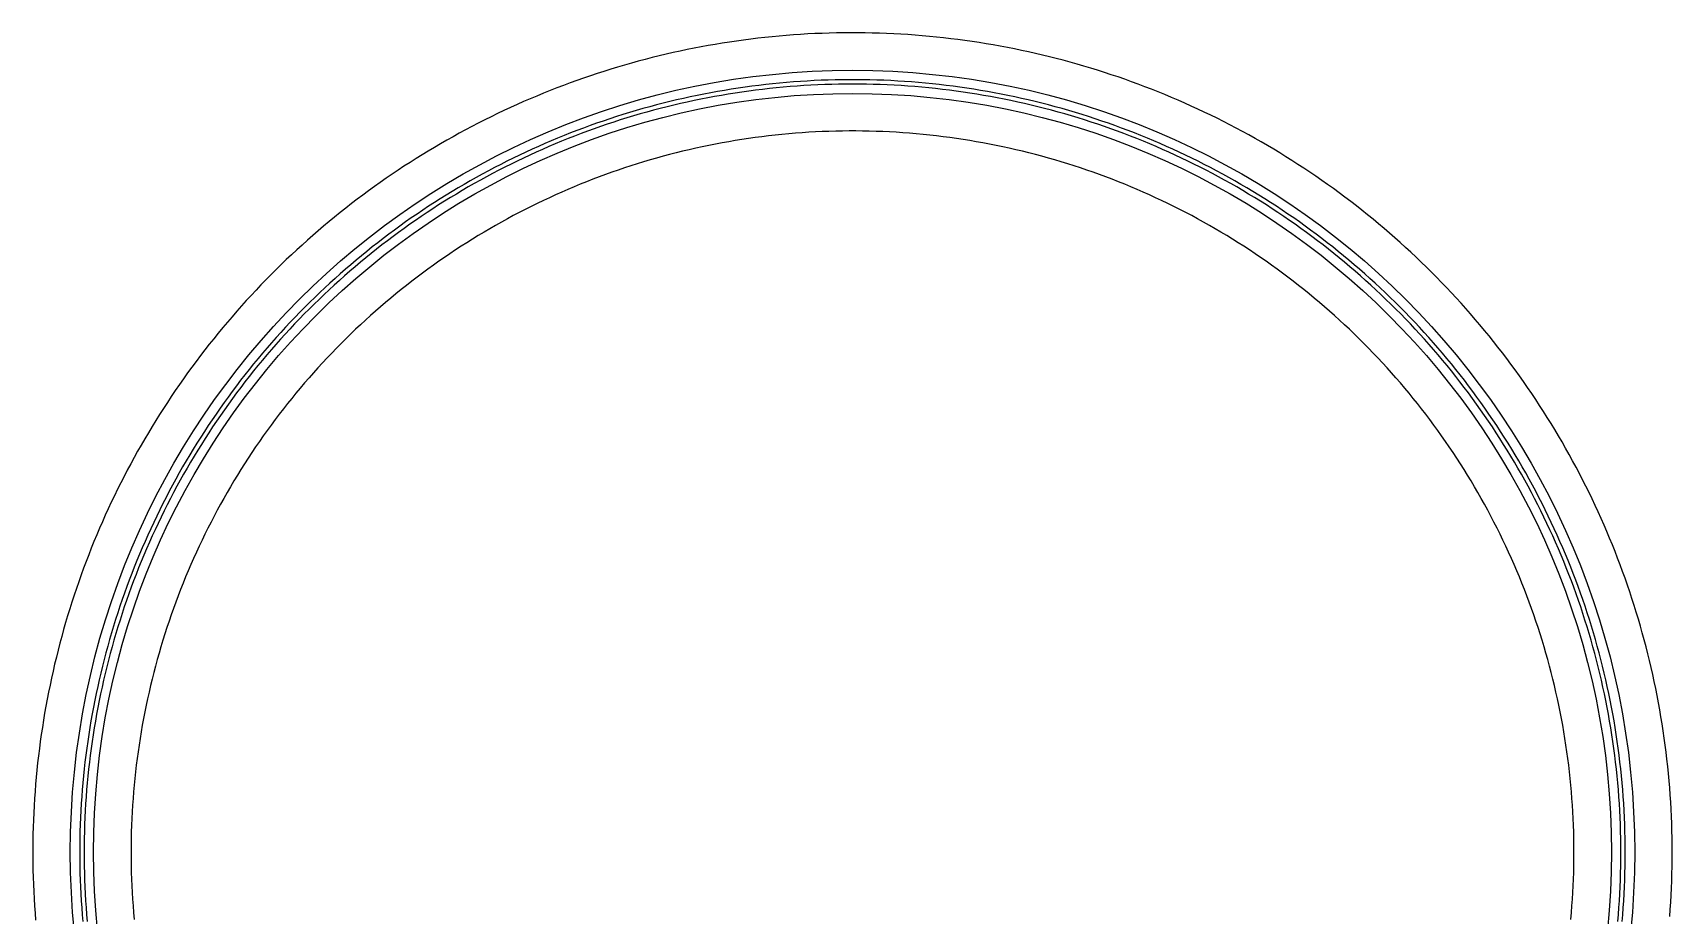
# Model space of a CAD drawing. Header units: metres. Extents: x -352 to 1414, y 67 to 1317.
# Drawn here: x 329.4 to 591.4, y 497.5 to 638.6 of the extents above; entities that cross this region are included whole.
import ezdxf

# ---------------------------------------------------------------- set-up
doc = ezdxf.new("R2010")
doc.units = ezdxf.units.M
doc.layers.add('Page1', color=7, linetype='CONTINUOUS')

msp = doc.modelspace()

# ---------------------------------------------------------------- linework, layer by layer
at = {"layer": 'Page1'}
for points in [[(591.350708, 507.611725), (591.345703, 508.75647), (591.330688, 509.901154), (591.305725, 511.045654), (591.270691, 512.18988), (591.225708, 513.333801), (591.170654, 514.477234), (591.105713, 515.620178), (591.030701, 516.762512), (590.94574, 517.904114), (590.85083, 519.044983), (590.745911, 520.184937), (590.631104, 521.323914), (590.506287, 522.461853), (590.371521, 523.598694), (590.226868, 524.734314), (590.072266, 525.868591), (589.907776, 527.001465), (589.733398, 528.132874), (589.549133, 529.262756), (589.35498, 530.39093), (589.151001, 531.517395), (588.937195, 532.642029), (588.713562, 533.764771), (588.480103, 534.885498), (588.236877, 536.004089), (587.983887, 537.120605), (587.72113, 538.234802), (587.448669, 539.34668), (587.166504, 540.456116), (586.874634, 541.56311), (586.57312, 542.667419), (586.261963, 543.769104), (585.941162, 544.868042), (585.61084, 545.964111), (585.270874, 547.057251), (584.921387, 548.1474), (584.562439, 549.234436), (584.19397, 550.318298), (583.81604, 551.398865), (583.42865, 552.476135), (583.031921, 553.549927), (582.625793, 554.620239), (582.210327, 555.687012), (581.785583, 556.750061), (581.351501, 557.809326), (580.908264, 558.864807), (580.45575, 559.916382), (579.99408, 560.963928), (579.523315, 562.007446), (579.043396, 563.046753), (578.554443, 564.081848), (578.056458, 565.11261), (577.5495, 566.139038), (577.033569, 567.16095), (576.508728, 568.178345), (575.975037, 569.191101), (575.432495, 570.199158), (574.881165, 571.202393), (574.321106, 572.200806), (573.752319, 573.194336), (573.174866, 574.1828), (572.588806, 575.166199), (571.994202, 576.144409), (571.391052, 577.117432), (570.779419, 578.085083), (570.159363, 579.047424), (569.530945, 580.004272), (568.894165, 580.955566), (568.249084, 581.901306), (567.595764, 582.84137), (566.934265, 583.775696), (566.264587, 584.704163), (565.586853, 585.62677), (564.901123, 586.543396), (564.207336, 587.454041), (563.505676, 588.358582), (562.796143, 589.256897), (562.078735, 590.149048), (561.353577, 591.034851), (560.620728, 591.914307), (559.880188, 592.787292), (559.13208, 593.653809), (558.376404, 594.513733), (557.613281, 595.367004), (556.842712, 596.213623), (556.064758, 597.053467), (555.27948, 597.886475), (554.487, 598.712585), (553.687256, 599.531677), (552.880432, 600.343811), (552.066589, 601.148865), (551.245667, 601.946777), (550.417847, 602.737488), (549.58313, 603.520935), (548.741577, 604.297058), (547.893311, 605.065735), (547.038391, 605.827026), (546.176758, 606.580811), (545.308655, 607.327026), (544.434021, 608.065674), (543.552979, 608.796631), (542.665588, 609.519836), (541.771912, 610.235229), (540.872009, 610.942871), (539.965942, 611.642578), (539.053833, 612.33429), (538.135681, 613.018066), (537.211609, 613.693787), (536.281616, 614.361389), (535.345886, 615.020874), (534.404419, 615.672119), (533.457275, 616.315125), (532.504578, 616.949829), (531.546326, 617.576172), (530.582703, 618.194153), (529.613647, 618.80365), (528.639343, 619.404663), (527.65979, 619.997131), (526.675171, 620.581055), (525.685425, 621.156311), (524.690674, 621.7229), (523.69104, 622.280823), (522.686584, 622.829956), (521.677307, 623.3703), (520.663391, 623.901794), (519.644897, 624.424377), (518.621826, 624.938049), (517.59436, 625.44281), (516.562439, 625.938538), (515.526306, 626.425232), (514.485901, 626.902893), (513.441406, 627.371399), (512.392822, 627.83075), (511.340302, 628.280945), (510.283875, 628.721924), (509.223602, 629.153625), (508.159637, 629.576111), (507.09201, 629.989197), (506.020813, 630.393005), (504.946106, 630.787415), (503.868011, 631.172424), (502.786591, 631.547974), (501.701935, 631.914063), (500.614136, 632.270691), (499.523224, 632.617798), (498.429352, 632.955322), (497.33255, 633.283264), (496.232941, 633.601685), (495.130585, 633.9104), (494.025574, 634.209534), (492.917999, 634.498962), (491.807922, 634.778687), (490.695465, 635.048767), (489.580658, 635.309082), (488.463654, 635.559631), (487.344482, 635.800415), (486.223236, 636.031372), (485.100037, 636.252563), (483.974945, 636.463928), (482.848053, 636.665466), (481.719421, 636.857117), (480.589172, 637.03894), (479.457397, 637.210876), (478.324127, 637.372864), (477.189514, 637.524963), (476.053589, 637.667175), (474.916473, 637.799438), (473.778259, 637.921753), (472.639008, 638.034119), (471.49881, 638.136475), (470.357788, 638.228943), (469.215973, 638.311401), (468.073486, 638.38385), (466.93042, 638.44635), (465.786865, 638.498901), (464.642883, 638.541382), (463.498566, 638.573914), (462.354004, 638.596375), (461.20929, 638.608887), (460.064514, 638.611389), (458.919769, 638.603882), (457.775116, 638.586426), (456.630676, 638.558899), (455.486511, 638.521362), (454.342712, 638.473877), (453.199402, 638.416382), (452.05661, 638.348877), (450.914459, 638.271423), (449.77301, 638.18396), (448.632385, 638.086548), (447.492676, 637.979187), (446.353912, 637.861816), (445.216248, 637.734558), (444.079712, 637.59729), (442.944427, 637.450134), (441.810486, 637.293091), (440.677948, 637.126099), (439.546906, 636.94928), (438.41748, 636.762512), (437.289703, 636.565918), (436.163696, 636.359497), (435.03952, 636.143188), (433.917297, 635.917114), (432.797089, 635.681213), (431.678986, 635.435547), (430.56308, 635.180115), (429.449432, 634.914917), (428.338165, 634.640076), (427.229309, 634.355469), (426.123016, 634.061157), (425.019318, 633.757263), (423.918335, 633.443665), (422.820099, 633.120483), (421.724762, 632.78772), (420.632355, 632.445435), (419.542999, 632.093567), (418.456757, 631.732178), (417.373688, 631.361389), (416.293945, 630.981079), (415.217529, 630.59137), (414.144592, 630.192261), (413.075165, 629.783813), (412.009338, 629.366028), (410.947205, 628.938965), (409.888855, 628.502563), (408.834351, 628.057007), (407.783783, 627.602234), (406.737244, 627.138245), (405.694794, 626.665222), (404.656494, 626.183044), (403.622467, 625.691833), (402.592773, 625.191589), (401.567505, 624.682373), (400.546692, 624.164185), (399.530457, 623.637146), (398.51889, 623.101196), (397.512024, 622.556458), (396.509949, 622.002991), (395.512756, 621.440735), (394.520508, 620.869751), (393.533295, 620.290161), (392.551208, 619.701965), (391.57428, 619.105225), (390.6026, 618.499939), (389.63623, 617.88623), (388.675293, 617.264038), (387.719818, 616.633484), (386.769867, 615.994629), (385.825562, 615.347534), (384.886932, 614.692139), (383.954071, 614.028625), (383.027039, 613.356934), (382.105927, 612.677185), (381.190796, 611.989441), (380.281677, 611.293701), (379.378693, 610.590027), (378.481903, 609.87854), (377.591339, 609.15918), (376.707123, 608.432129), (375.829285, 607.697327), (374.957886, 606.954895), (374.093018, 606.204895), (373.234741, 605.447327), (372.383118, 604.682312), (371.538208, 603.909912), (370.700073, 603.130127), (369.868805, 602.343018), (369.044434, 601.548706), (368.22702, 600.747253), (367.416656, 599.93866), (366.613403, 599.122986), (365.817291, 598.300354), (365.028412, 597.470825), (364.246796, 596.634399), (363.472534, 595.791199), (362.705658, 594.941223), (361.946228, 594.084595), (361.194336, 593.221375), (360.450012, 592.351624), (359.713318, 591.475342), (358.984283, 590.592712), (358.263031, 589.703735), (357.54953, 588.808533), (356.843903, 587.907043), (356.146179, 586.999512), (355.456421, 586.085815), (354.774658, 585.166199), (354.100983, 584.240662), (353.435394, 583.309265), (352.777985, 582.37207), (352.128784, 581.429138), (351.487854, 580.480652), (350.855225, 579.52655), (350.230988, 578.566956), (349.615112, 577.601929), (349.007721, 576.631592), (348.408844, 575.655945), (347.818512, 574.67511), (347.236755, 573.689209), (346.663635, 572.698181), (346.099213, 571.702209), (345.543518, 570.701355), (344.996582, 569.69574), (344.458435, 568.685303), (343.929169, 567.670227), (343.408783, 566.650574), (342.897339, 565.626404), (342.394836, 564.597778), (341.901367, 563.564819), (341.416931, 562.527588), (340.941589, 561.486206), (340.475342, 560.440674), (340.01828, 559.391113), (339.570374, 558.337585), (339.131714, 557.280151), (338.702301, 556.218994), (338.282196, 555.154053), (337.871399, 554.085571), (337.46994, 553.013489), (337.077881, 551.937927), (336.695251, 550.859009), (336.322052, 549.776733), (335.958313, 548.691284), (335.604065, 547.602722), (335.259369, 546.511047), (334.924225, 545.416443), (334.598663, 544.318909), (334.282684, 543.218628), (333.976349, 542.115601), (333.679657, 541.009949), (333.392609, 539.901733), (333.115295, 538.791016), (332.847687, 537.677979), (332.589813, 536.562622), (332.341705, 535.445068), (332.103363, 534.325378), (331.874817, 533.203613), (331.656097, 532.079956), (331.447174, 530.954407), (331.248108, 529.827087), (331.058929, 528.697998), (330.879578, 527.567383), (330.710144, 526.435242), (330.550598, 525.301636), (330.40097, 524.166626), (330.261261, 523.030457), (330.1315, 521.893005), (330.011658, 520.754517), (329.901794, 519.615051), (329.80188, 518.47467), (329.711945, 517.333435), (329.631958, 516.191406), (329.561981, 515.048767), (329.501984, 513.905579), (329.451996, 512.761902), (329.411987, 511.617828), (329.381958, 510.47345), (329.361969, 509.328827), (329.351959, 508.184113), (329.351959, 507.039337), (329.361969, 505.894592), (329.381958, 504.75), (329.411987, 503.605621), (329.451996, 502.461517), (329.501984, 501.317841), (329.561981, 500.174652), (329.631958, 499.032013), (329.711945, 497.890015), (329.80188, 496.748779)], [(583.850708, 507.611725), (583.845703, 508.723419), (583.830688, 509.835022), (583.805664, 510.946442), (583.770691, 512.057617), (583.725647, 513.168396), (583.670593, 514.278748), (583.605591, 515.38855), (583.53064, 516.497681), (583.445618, 517.60614), (583.350708, 518.713806), (583.245789, 519.820557), (583.130859, 520.926331), (583.006042, 522.031006), (582.871277, 523.13446), (582.726624, 524.236755), (582.572021, 525.337646), (582.407471, 526.437134), (582.233093, 527.535034), (582.048767, 528.631348), (581.854675, 529.726013), (581.650696, 530.818848), (581.436829, 531.90979), (581.213257, 532.998779), (580.979797, 534.085693), (580.736633, 535.170471), (580.483643, 536.252991), (580.221008, 537.333252), (579.948608, 538.411072), (579.666504, 539.486389), (579.374756, 540.559143), (579.073364, 541.629211), (578.762329, 542.696472), (578.441711, 543.760986), (578.111511, 544.82251), (577.77179, 545.881042), (577.422546, 546.936462), (577.063843, 547.988708), (576.695618, 549.037659), (576.317993, 550.083252), (575.93103, 551.125427), (575.534668, 552.164063), (575.128906, 553.199097), (574.713928, 554.230469), (574.289673, 555.257996), (573.85614, 556.281738), (573.413452, 557.301453), (572.961548, 558.3172), (572.500549, 559.328796), (572.030518, 560.336243), (571.551392, 561.339417), (571.063232, 562.338196), (570.566101, 563.332581), (570.060059, 564.322449), (569.545166, 565.307678), (569.021362, 566.288269), (568.48877, 567.264099), (567.947449, 568.235107), (567.3974, 569.201172), (566.838623, 570.162292), (566.27124, 571.118286), (565.695313, 572.069214), (565.11084, 573.014832), (564.517822, 573.9552), (563.916443, 574.890198), (563.306641, 575.819702), (562.688477, 576.743713), (562.062012, 577.662109), (561.427368, 578.574829), (560.784485, 579.481812), (560.133484, 580.382935), (559.474365, 581.278198), (558.807251, 582.16748), (558.132141, 583.05072), (557.449097, 583.927856), (556.758179, 584.798828), (556.059448, 585.663513), (555.353027, 586.521851), (554.638855, 587.37384), (553.917053, 588.21936), (553.187683, 589.05835), (552.450745, 589.890686), (551.70636, 590.716431), (550.95459, 591.5354), (550.195496, 592.347595), (549.429077, 593.152893), (548.655457, 593.951294), (547.874695, 594.742676), (547.086853, 595.526978), (546.291931, 596.304199), (545.490112, 597.074219), (544.681335, 597.836975), (543.865784, 598.592407), (543.043396, 599.340515), (542.214355, 600.081116), (541.378662, 600.81427), (540.536438, 601.539917), (539.687683, 602.257874), (538.832458, 602.968201), (537.970947, 603.670837), (537.103088, 604.365601), (536.229065, 605.052612), (535.348877, 605.731689), (534.462585, 606.402832), (533.570313, 607.065918), (532.672119, 607.721008), (531.768005, 608.36792), (530.858154, 609.006714), (529.942627, 609.637268), (529.021423, 610.259583), (528.094604, 610.873596), (527.162354, 611.479187), (526.22467, 612.076416), (525.281677, 612.665161), (524.333374, 613.245361), (523.379944, 613.817017), (522.421326, 614.380066), (521.457764, 614.934509), (520.489197, 615.480225), (519.515808, 616.017151), (518.537537, 616.545349), (517.554626, 617.064697), (516.567078, 617.575195), (515.574951, 618.076782), (514.578369, 618.569397), (513.577332, 619.05304), (512.572021, 619.527649), (511.562531, 619.993225), (510.548828, 620.449646), (509.531067, 620.896912), (508.509338, 621.335022), (507.483704, 621.763916), (506.454254, 622.183594), (505.421051, 622.593933), (504.384186, 622.994995), (503.343781, 623.386719), (502.299896, 623.768982), (501.252594, 624.141907), (500.201965, 624.505371), (499.148132, 624.859375), (498.091156, 625.203857), (497.031097, 625.538818), (495.968079, 625.864197), (494.902191, 626.180054), (493.833466, 626.486267), (492.762054, 626.782837), (491.688019, 627.069763), (490.61145, 627.346985), (489.53241, 627.614563), (488.451019, 627.872375), (487.36734, 628.120422), (486.281464, 628.358765), (485.193512, 628.58728), (484.103546, 628.805969), (483.011627, 629.014893), (481.917908, 629.213989), (480.822418, 629.403198), (479.725281, 629.58252), (478.626556, 629.751953), (477.526367, 629.91156), (476.424774, 630.061218), (475.321869, 630.200928), (474.217773, 630.33075), (473.112549, 630.450562), (472.006287, 630.560486), (470.899078, 630.6604), (469.791016, 630.750366), (468.68219, 630.830383), (467.572693, 630.900391), (466.462616, 630.960388), (465.352051, 631.010437), (464.241058, 631.050415), (463.129761, 631.080444), (462.018219, 631.100464), (460.906555, 631.110474), (459.794861, 631.110474), (458.683197, 631.100464), (457.571686, 631.080444), (456.460358, 631.050415), (455.349396, 631.010437), (454.2388, 630.960388), (453.128723, 630.900391), (452.019226, 630.830383), (450.9104, 630.750366), (449.802338, 630.6604), (448.695129, 630.560486), (447.588867, 630.450562), (446.483643, 630.33075), (445.379547, 630.200928), (444.276642, 630.061218), (443.175079, 629.91156), (442.07486, 629.751953), (440.976166, 629.58252), (439.878998, 629.403198), (438.783539, 629.213989), (437.689789, 629.014893), (436.59787, 628.805969), (435.507904, 628.58728), (434.419952, 628.358765), (433.334076, 628.120422), (432.250397, 627.872375), (431.169006, 627.614563), (430.089966, 627.346985), (429.013397, 627.069763), (427.939362, 626.782837), (426.86795, 626.486267), (425.799225, 626.180054), (424.733337, 625.864197), (423.670319, 625.538818), (422.610291, 625.203857), (421.553284, 624.859375), (420.499451, 624.505371), (419.448853, 624.141907), (418.40155, 623.768982), (417.357635, 623.386719), (416.31723, 622.994995), (415.280365, 622.593933), (414.247192, 622.183594), (413.217712, 621.763916), (412.192078, 621.335022), (411.170349, 620.896912), (410.152588, 620.449646), (409.138916, 619.993225), (408.129364, 619.527649), (407.124054, 619.05304), (406.123077, 618.569397), (405.126465, 618.076782), (404.134369, 617.575195), (403.14679, 617.064697), (402.163849, 616.545349), (401.185638, 616.017151), (400.212219, 615.480225), (399.243652, 614.934509), (398.28006, 614.380066), (397.321503, 613.817017), (396.368042, 613.245361), (395.419769, 612.665161), (394.476746, 612.076416), (393.539063, 611.479187), (392.606812, 610.873596), (391.680023, 610.259583), (390.75882, 609.637268), (389.843231, 609.006714), (388.93338, 608.36792), (388.029327, 607.721008), (387.131104, 607.065918), (386.238831, 606.402832), (385.352539, 605.731689), (384.472351, 605.052612), (383.598297, 604.365601), (382.730469, 603.670837), (381.868927, 602.968201), (381.013763, 602.257874), (380.165009, 601.539917), (379.322754, 600.81427), (378.487061, 600.081116), (377.65802, 599.340515), (376.835663, 598.592407), (376.020081, 597.836975), (375.211334, 597.074219), (374.409485, 596.304199), (373.614594, 595.526978), (372.826721, 594.742676), (372.045959, 593.951294), (371.272339, 593.152893), (370.505951, 592.347595), (369.746826, 591.5354), (368.995056, 590.716431), (368.250671, 589.890686), (367.513763, 589.05835), (366.784393, 588.21936), (366.062561, 587.37384), (365.348419, 586.521851), (364.641937, 585.663513), (363.943237, 584.798828), (363.252319, 583.927856), (362.569305, 583.05072), (361.894196, 582.16748), (361.227051, 581.278198), (360.567963, 580.382935), (359.916962, 579.481812), (359.274078, 578.574829), (358.639404, 577.662109), (358.012939, 576.743713), (357.394806, 575.819702), (356.784973, 574.890198), (356.183563, 573.9552), (355.590607, 573.014832), (355.006104, 572.069214), (354.430145, 571.118286), (353.862793, 570.162292), (353.304047, 569.201172), (352.753998, 568.235107), (352.212646, 567.264099), (351.680054, 566.288269), (351.156281, 565.307678), (350.641357, 564.322449), (350.135315, 563.332581), (349.638184, 562.338196), (349.150055, 561.339417), (348.670929, 560.336243), (348.200836, 559.328796), (347.739868, 558.3172), (347.287994, 557.301453), (346.845276, 556.281738), (346.411774, 555.257996), (345.987488, 554.230469), (345.572479, 553.199097), (345.166779, 552.164063), (344.770416, 551.125427), (344.383392, 550.083252), (344.005798, 549.037659), (343.637604, 547.988708), (343.27887, 546.936462), (342.929626, 545.881042), (342.589905, 544.82251), (342.259735, 543.760986), (341.939117, 542.696472), (341.628082, 541.629211), (341.326691, 540.559143), (341.034912, 539.486389), (340.752838, 538.411072), (340.480438, 537.333252), (340.217743, 536.252991), (339.964813, 535.170471), (339.721619, 534.085693), (339.48819, 532.998779), (339.264557, 531.90979), (339.050751, 530.818848), (338.846771, 529.726013), (338.652618, 528.631348), (338.468353, 527.535034), (338.293945, 526.437134), (338.129425, 525.337646), (337.974823, 524.236755), (337.830139, 523.13446), (337.695374, 522.031006), (337.570526, 520.926331), (337.455658, 519.820557), (337.350739, 518.713806), (337.255798, 517.60614), (337.170807, 516.497681), (337.095795, 515.38855), (337.030792, 514.278748), (336.975769, 513.168396), (336.930756, 512.057617), (336.895752, 510.946442), (336.870728, 509.835022), (336.855713, 508.723419), (336.850708, 507.611725), (336.855713, 506.500031), (336.870728, 505.388428), (336.895752, 504.277008), (336.930756, 503.165833), (336.975769, 502.055054), (337.030792, 500.944702), (337.095795, 499.8349), (337.170807, 498.725739), (337.255798, 497.617279), (337.350739, 496.509613)], [(583.150696, 507.611725), (583.145691, 508.720276), (583.130676, 509.828766), (583.105652, 510.937073), (583.070679, 512.045105), (583.025635, 513.152771), (582.970642, 514.259949), (582.905579, 515.366638), (582.830627, 516.472717), (582.745605, 517.578003), (582.650635, 518.682495), (582.545715, 519.786133), (582.430847, 520.888733), (582.30603, 521.990234), (582.171265, 523.090637), (582.02655, 524.189697), (581.871948, 525.287476), (581.707397, 526.383789), (581.53302, 527.478577), (581.348694, 528.571716), (581.154602, 529.663147), (580.950562, 530.752808), (580.736755, 531.840576), (580.513123, 532.926331), (580.279724, 534.010071), (580.036499, 535.091675), (579.783569, 536.171021), (579.520874, 537.247986), (579.248474, 538.322632), (578.966431, 539.394714), (578.674622, 540.464172), (578.37323, 541.531006), (578.062256, 542.595093), (577.741638, 543.656311), (577.411438, 544.714539), (577.071716, 545.769836), (576.722534, 546.82196), (576.363831, 547.870911), (575.995667, 548.916565), (575.618042, 549.958862), (575.231079, 550.997681), (574.834717, 552.03302), (574.429077, 553.064697), (574.014099, 554.092651), (573.589844, 555.116882), (573.156372, 556.137207), (572.713745, 557.153564), (572.261902, 558.165894), (571.800964, 559.174072), (571.330933, 560.178101), (570.851868, 561.177856), (570.363831, 562.173218), (569.86676, 563.164124), (569.36084, 564.150513), (568.846008, 565.132263), (568.322327, 566.109375), (567.789795, 567.081665), (567.248596, 568.049194), (566.698608, 569.011719), (566.140015, 569.969238), (565.572754, 570.921753), (564.996948, 571.869019), (564.412598, 572.811096), (563.819763, 573.747864), (563.218506, 574.679199), (562.608887, 575.605103), (561.990906, 576.525513), (561.364685, 577.440247), (560.730164, 578.349304), (560.087524, 579.252563), (559.436707, 580.150024), (558.777832, 581.041565), (558.110962, 581.927124), (557.436096, 582.80658), (556.753296, 583.679993), (556.062683, 584.547119), (555.364258, 585.40802), (554.658081, 586.262573), (553.944214, 587.110779), (553.222717, 587.952454), (552.493652, 588.787537), (551.75708, 589.616028), (551.013062, 590.437866), (550.261658, 591.25293), (549.50293, 592.061218), (548.736938, 592.86261), (547.963745, 593.657043), (547.183411, 594.444458), (546.395996, 595.224792), (545.601563, 595.997986), (544.800232, 596.763977), (543.991943, 597.522705), (543.17688, 598.274109), (542.355042, 599.018127), (541.52655, 599.7547), (540.691406, 600.483704), (539.849731, 601.2052), (539.001587, 601.919067), (538.147034, 602.625244), (537.286133, 603.323669), (536.418945, 604.014282), (535.545593, 604.697083), (534.666077, 605.371948), (533.780579, 606.038818), (532.889038, 606.697693), (531.991577, 607.348511), (531.088257, 607.99115), (530.179199, 608.625671), (529.264465, 609.251953), (528.344116, 609.869873), (527.418213, 610.479553), (526.486877, 611.080811), (525.55011, 611.673645), (524.608032, 612.257935), (523.660706, 612.833801), (522.708252, 613.401001), (521.750732, 613.959656), (520.788147, 614.509583), (519.820679, 615.050842), (518.848328, 615.583313), (517.871277, 616.106995), (516.889465, 616.621826), (515.903076, 617.127808), (514.91217, 617.624817), (513.916809, 618.112915), (512.917114, 618.59198), (511.913086, 619.061951), (510.904877, 619.522888), (509.892548, 619.974731), (508.87619, 620.417358), (507.855865, 620.85083), (506.831665, 621.275085), (505.80368, 621.690063), (504.772003, 622.095764), (503.736694, 622.492065), (502.697845, 622.879089), (501.655548, 623.256653), (500.609894, 623.624817), (499.560944, 623.983521), (498.508789, 624.332764), (497.453552, 624.672485), (496.395294, 625.002625), (495.334076, 625.323242), (494.27002, 625.634277), (493.203186, 625.935669), (492.133698, 626.227417), (491.061584, 626.509521), (489.987, 626.78186), (488.910004, 627.044556), (487.830658, 627.297546), (486.749084, 627.54071), (485.665344, 627.77417), (484.579559, 627.997803), (483.491791, 628.211609), (482.40213, 628.415588), (481.310699, 628.609741), (480.217529, 628.794006), (479.122772, 628.968445), (478.026459, 629.132935), (476.928711, 629.287537), (475.82962, 629.432251), (474.729248, 629.567017), (473.627716, 629.691833), (472.525116, 629.806763), (471.421509, 629.911682), (470.317017, 630.006653), (469.21167, 630.091614), (468.105652, 630.166626), (466.998962, 630.231628), (465.891754, 630.286621), (464.784088, 630.331665), (463.676056, 630.366699), (462.567749, 630.391724), (461.45929, 630.406738), (460.350708, 630.411743), (459.242126, 630.406738), (458.133667, 630.391724), (457.02536, 630.366699), (455.917328, 630.331665), (454.809662, 630.286621), (453.702454, 630.231628), (452.595764, 630.166626), (451.489746, 630.091614), (450.38443, 630.006653), (449.279907, 629.911682), (448.1763, 629.806763), (447.0737, 629.691833), (445.972168, 629.567017), (444.871796, 629.432251), (443.772705, 629.287537), (442.674957, 629.132935), (441.578644, 628.968445), (440.483887, 628.794006), (439.390717, 628.609741), (438.299286, 628.415588), (437.209625, 628.211609), (436.121857, 627.997803), (435.036072, 627.77417), (433.952332, 627.54071), (432.870758, 627.297546), (431.791412, 627.044556), (430.714417, 626.78186), (429.639832, 626.509521), (428.567719, 626.227417), (427.49823, 625.935669), (426.431396, 625.634277), (425.36734, 625.323242), (424.306152, 625.002625), (423.247864, 624.672485), (422.192627, 624.332764), (421.140472, 623.983521), (420.091553, 623.624817), (419.045868, 623.256653), (418.003571, 622.879089), (416.964752, 622.492065), (415.929443, 622.095764), (414.897736, 621.690063), (413.869751, 621.275085), (412.845581, 620.85083), (411.825256, 620.417358), (410.808868, 619.974731), (409.796539, 619.522888), (408.78833, 619.061951), (407.784332, 618.59198), (406.784607, 618.112915), (405.789246, 617.624817), (404.798309, 617.127808), (403.81192, 616.621826), (402.830139, 616.106995), (401.853058, 615.583313), (400.880737, 615.050842), (399.913269, 614.509583), (398.950714, 613.959656), (397.993164, 613.401001), (397.04071, 612.833801), (396.093384, 612.257935), (395.151306, 611.673645), (394.214569, 611.080811), (393.283203, 610.479553), (392.3573, 609.869873), (391.436951, 609.251953), (390.522186, 608.625671), (389.613129, 607.99115), (388.709869, 607.348511), (387.812408, 606.697693), (386.920868, 606.038818), (386.035309, 605.371948), (385.155823, 604.697083), (384.28244, 604.014282), (383.415283, 603.323669), (382.554382, 602.625244), (381.699829, 601.919067), (380.851685, 601.2052), (380.01001, 600.483704), (379.174896, 599.7547), (378.346375, 599.018127), (377.524536, 598.274109), (376.709473, 597.522705), (375.901215, 596.763977), (375.099854, 595.997986), (374.30542, 595.224792), (373.518005, 594.444458), (372.737671, 593.657043), (371.964447, 592.86261), (371.198456, 592.061218), (370.439728, 591.25293), (369.688324, 590.437866), (368.944305, 589.616028), (368.207764, 588.787537), (367.478699, 587.952454), (366.757202, 587.110779), (366.043365, 586.262573), (365.337189, 585.40802), (364.638733, 584.547119), (363.94812, 583.679993), (363.26535, 582.80658), (362.590485, 581.927124), (361.923584, 581.041565), (361.264709, 580.150024), (360.613922, 579.252563), (359.971252, 578.349304), (359.336761, 577.440247), (358.71051, 576.525513), (358.092529, 575.605103), (357.48288, 574.679199), (356.881622, 573.747864), (356.288818, 572.811096), (355.704468, 571.869019), (355.128662, 570.921753), (354.561401, 569.969238), (354.002777, 569.011719), (353.45285, 568.049194), (352.911591, 567.081665), (352.37912, 566.109375), (351.855438, 565.132263), (351.340576, 564.150513), (350.834625, 563.164124), (350.337585, 562.173218), (349.849518, 561.177856), (349.370453, 560.178101), (348.900452, 559.174072), (348.439514, 558.165894), (347.987701, 557.153564), (347.545044, 556.137207), (347.111572, 555.116882), (346.687347, 554.092651), (346.272369, 553.064697), (345.866699, 552.03302), (345.470337, 550.997681), (345.083374, 549.958862), (344.70578, 548.916565), (344.337616, 547.870911), (343.978912, 546.82196), (343.629669, 545.769836), (343.289948, 544.714539), (342.959778, 543.656311), (342.639191, 542.595093), (342.328156, 541.531006), (342.026764, 540.464172), (341.735016, 539.394714), (341.452942, 538.322632), (341.180542, 537.247986), (340.917847, 536.171021), (340.664917, 535.091675), (340.421692, 534.010071), (340.188293, 532.926331), (339.964661, 531.840576), (339.750824, 530.752808), (339.546844, 529.663147), (339.352692, 528.571716), (339.168427, 527.478577), (338.994019, 526.383789), (338.829498, 525.287476), (338.674866, 524.189697), (338.530182, 523.090637), (338.395416, 521.990234), (338.270569, 520.888733), (338.155701, 519.786133), (338.050751, 518.682495), (337.955811, 517.578003), (337.870819, 516.472717), (337.795807, 515.366638), (337.730804, 514.259949), (337.675781, 513.152771), (337.630768, 512.045105), (337.595734, 510.937073), (337.57074, 509.828766), (337.555725, 508.720276), (337.55072, 507.611725), (337.555725, 506.503143), (337.57074, 505.394653), (337.595734, 504.286377), (337.630768, 503.178345), (337.675781, 502.070679), (337.730804, 500.96347), (337.795807, 499.856781), (337.870819, 498.750732), (337.955811, 497.645416), (338.050751, 496.540924)], [(575.650696, 507.611725), (575.645691, 508.686554), (575.630676, 509.761292), (575.605652, 510.835846), (575.570557, 511.910126), (575.525513, 512.984009), (575.470398, 514.057495), (575.405334, 515.130371), (575.3302, 516.202576), (575.245117, 517.274048), (575.150085, 518.344666), (575.045044, 519.414368), (574.929993, 520.483093), (574.805054, 521.550659), (574.670166, 522.617004), (574.525269, 523.682007), (574.370544, 524.745667), (574.205872, 525.807861), (574.03125, 526.868408), (573.846802, 527.927307), (573.652527, 528.984436), (573.448364, 530.039734), (573.234375, 531.093079), (573.010559, 532.144348), (572.776978, 533.193542), (572.533569, 534.240479), (572.280457, 535.285095), (572.017639, 536.327332), (571.745117, 537.367004), (571.462891, 538.404175), (571.171021, 539.438599), (570.869507, 540.470337), (570.558411, 541.499146), (570.237671, 542.525024), (569.907471, 543.547913), (569.567688, 544.567627), (569.218445, 545.584167), (568.859741, 546.597412), (568.491577, 547.607239), (568.114014, 548.613586), (567.727112, 549.616394), (567.330872, 550.61554), (566.925354, 551.610962), (566.510559, 552.602539), (566.086548, 553.59021), (565.65332, 554.573914), (565.210999, 555.553528), (564.759521, 556.528931), (564.29895, 557.500122), (563.829346, 558.46698), (563.350769, 559.429382), (562.863281, 560.387329), (562.366821, 561.340637), (561.861511, 562.289307), (561.347412, 563.233276), (560.824524, 564.172363), (560.292908, 565.106506), (559.752563, 566.035706), (559.203613, 566.959778), (558.646057, 567.878723), (558.080017, 568.792419), (557.505432, 569.700806), (556.922363, 570.60376), (556.330994, 571.501282), (555.731201, 572.39325), (555.123169, 573.279602), (554.506897, 574.160217), (553.882446, 575.035034), (553.249817, 575.904053), (552.609192, 576.76709), (551.96051, 577.624146), (551.303833, 578.475098), (550.639282, 579.319885), (549.966919, 580.158447), (549.286743, 580.990723), (548.598816, 581.816589), (547.903259, 582.635986), (547.200073, 583.448914), (546.489319, 584.255249), (545.771118, 585.054932), (545.045471, 585.847839), (544.312439, 586.633972), (543.572144, 587.413269), (542.824585, 588.185547), (542.069885, 588.950928), (541.308105, 589.709167), (540.539246, 590.460266), (539.763489, 591.204224), (538.980774, 591.940857), (538.191223, 592.670227), (537.394897, 593.392151), (536.591919, 594.106628), (535.782288, 594.813599), (534.966125, 595.513), (534.143433, 596.204773), (533.314331, 596.888794), (532.478943, 597.565063), (531.637268, 598.233582), (530.789368, 598.894165), (529.935364, 599.546814), (529.075317, 600.191528), (528.20929, 600.828186), (527.337341, 601.456665), (526.459595, 602.077087), (525.576111, 602.689209), (524.686951, 603.293152), (523.792236, 603.888733), (522.891968, 604.475952), (521.986267, 605.054749), (521.075195, 605.625122), (520.158875, 606.186951), (519.237366, 606.740173), (518.31073, 607.284851), (517.379028, 607.820801), (516.442383, 608.348083), (515.500916, 608.866577), (514.554565, 609.376282), (513.603577, 609.877197), (512.647949, 610.369141), (511.687744, 610.852234), (510.723083, 611.326294), (509.754059, 611.791382), (508.780731, 612.247375), (507.803223, 612.694275), (506.821564, 613.13208), (505.835876, 613.56073), (504.846222, 613.980103), (503.852722, 614.39032), (502.855438, 614.791199), (501.854431, 615.182739), (500.849854, 615.565002), (499.841736, 615.937866), (498.8302, 616.30127), (497.815308, 616.655273), (496.79718, 616.999756), (495.775848, 617.334778), (494.751465, 617.660217), (493.724091, 617.976135), (492.693817, 618.282471), (491.660736, 618.579163), (490.624908, 618.866211), (489.586487, 619.143616), (488.545502, 619.411316), (487.502075, 619.66925), (486.456268, 619.91748), (485.408203, 620.156006), (484.357971, 620.384705), (483.305634, 620.603577), (482.251343, 620.812683), (481.195099, 621.011902), (480.137085, 621.201294), (479.077332, 621.380798), (478.01593, 621.550415), (476.953033, 621.710144), (475.888672, 621.859985), (474.822968, 621.999817), (473.755981, 622.129761), (472.687866, 622.249756), (471.618652, 622.359802), (470.548462, 622.459839), (469.477417, 622.549927), (468.405548, 622.630005), (467.332977, 622.700134), (466.259827, 622.760193), (465.186127, 622.810303), (464.11203, 622.850342), (463.037598, 622.880432), (461.962952, 622.900452), (460.888123, 622.910461), (459.813293, 622.910461), (458.738495, 622.900452), (457.663818, 622.880432), (456.589386, 622.850342), (455.515289, 622.810303), (454.44162, 622.760193), (453.368439, 622.700134), (452.295868, 622.630005), (451.223999, 622.549927), (450.152954, 622.459839), (449.082764, 622.359802), (448.01355, 622.249756), (446.945435, 622.129761), (445.878448, 621.999817), (444.812744, 621.859985), (443.748383, 621.710144), (442.685486, 621.550415), (441.624084, 621.380798), (440.564331, 621.201294), (439.506317, 621.011902), (438.450104, 620.812683), (437.395782, 620.603577), (436.343445, 620.384705), (435.293213, 620.156006), (434.245148, 619.91748), (433.199371, 619.66925), (432.155914, 619.411316), (431.11496, 619.143616), (430.076508, 618.866211), (429.04071, 618.579163), (428.007599, 618.282471), (426.977325, 617.976135), (425.949951, 617.660217), (424.925568, 617.334778), (423.904266, 616.999756), (422.886108, 616.655273), (421.871216, 616.30127), (420.85968, 615.937866), (419.851563, 615.565002), (418.846985, 615.182739), (417.846008, 614.791199), (416.848694, 614.39032), (415.855194, 613.980103), (414.86554, 613.56073), (413.879852, 613.13208), (412.898193, 612.694275), (411.920685, 612.247375), (410.947357, 611.791382), (409.978333, 611.326294), (409.013672, 610.852234), (408.053497, 610.369141), (407.097839, 609.877197), (406.146851, 609.376282), (405.200531, 608.866577), (404.259033, 608.348083), (403.322388, 607.820801), (402.390717, 607.284851), (401.46405, 606.740173), (400.542542, 606.186951), (399.626221, 605.625122), (398.715149, 605.054749), (397.809448, 604.475952), (396.90921, 603.888733), (396.014465, 603.293152), (395.125305, 602.689209), (394.241821, 602.077087), (393.364075, 601.456665), (392.492157, 600.828186), (391.626129, 600.191528), (390.766052, 599.546814), (389.912048, 598.894165), (389.064178, 598.233582), (388.222504, 597.565063), (387.387085, 596.888794), (386.557983, 596.204773), (385.735321, 595.513), (384.919128, 594.813599), (384.109528, 594.106628), (383.306519, 593.392151), (382.510193, 592.670227), (381.720673, 591.940857), (380.937958, 591.204224), (380.16214, 590.460266), (379.393311, 589.709167), (378.6315, 588.950928), (377.876801, 588.185547), (377.129272, 587.413269), (376.388977, 586.633972), (375.655975, 585.847839), (374.930328, 585.054932), (374.212097, 584.255249), (373.501373, 583.448914), (372.798187, 582.635986), (372.1026, 581.816589), (371.414703, 580.990723), (370.734497, 580.158447), (370.062103, 579.319885), (369.397552, 578.475098), (368.740936, 577.624146), (368.092255, 576.76709), (367.451569, 575.904053), (366.819, 575.035034), (366.194519, 574.160217), (365.578247, 573.279602), (364.970184, 572.39325), (364.370453, 571.501282), (363.779022, 570.60376), (363.196014, 569.700806), (362.621429, 568.792419), (362.055328, 567.878723), (361.497803, 566.959778), (360.948853, 566.035706), (360.408539, 565.106506), (359.876892, 564.172363), (359.354004, 563.233276), (358.839874, 562.289307), (358.334595, 561.340637), (357.838135, 560.387329), (357.350616, 559.429382), (356.87204, 558.46698), (356.402466, 557.500122), (355.941925, 556.528931), (355.490448, 555.553528), (355.048096, 554.573914), (354.614868, 553.59021), (354.190857, 552.602539), (353.776062, 551.610962), (353.370514, 550.61554), (352.974274, 549.616394), (352.587372, 548.613586), (352.209839, 547.607239), (351.841705, 546.597412), (351.482971, 545.584167), (351.133728, 544.567627), (350.793976, 543.547913), (350.463715, 542.525024), (350.143036, 541.499146), (349.831909, 540.470337), (349.530426, 539.438599), (349.238525, 538.404175), (348.956299, 537.367004), (348.683777, 536.327332), (348.420929, 535.285095), (348.167816, 534.240479), (347.924469, 533.193542), (347.690857, 532.144348), (347.467072, 531.093079), (347.253082, 530.039734), (347.04892, 528.984436), (346.854614, 527.927307), (346.670166, 526.868408), (346.495575, 525.807861), (346.330902, 524.745667), (346.176117, 523.682007), (346.031281, 522.617004), (345.896362, 521.550659), (345.771393, 520.483093), (345.656403, 519.414368), (345.551361, 518.344666), (345.456299, 517.274048), (345.371216, 516.202576), (345.296112, 515.130371), (345.231018, 514.057495), (345.175934, 512.984009), (345.130859, 511.910126), (345.095795, 510.835846), (345.07074, 509.761292), (345.055725, 508.686554), (345.05072, 507.611725), (345.055725, 506.536865), (345.07074, 505.462128), (345.095795, 504.387573), (345.130859, 503.313293), (345.175934, 502.23941), (345.231018, 501.165955), (345.296112, 500.093079), (345.371216, 499.020844), (345.456299, 497.949371), (345.551361, 496.878754)], [(575.150085, 496.878754), (575.245117, 497.949371), (575.3302, 499.020844), (575.405334, 500.093079), (575.470398, 501.165955), (575.525513, 502.23941), (575.570557, 503.313293), (575.605652, 504.387573), (575.630676, 505.462128), (575.645691, 506.536865), (575.650696, 507.611725)], [(582.650635, 496.540924), (582.745605, 497.645416), (582.830627, 498.750732), (582.905579, 499.856781), (582.970642, 500.96347), (583.025635, 502.070679), (583.070679, 503.178345), (583.105652, 504.286377), (583.130676, 505.394653), (583.145691, 506.503143), (583.150696, 507.611725)], [(583.350708, 496.509613), (583.445618, 497.617279), (583.53064, 498.725739), (583.605591, 499.8349), (583.670593, 500.944702), (583.725647, 502.055054), (583.770691, 503.165833), (583.805664, 504.277008), (583.830688, 505.388428), (583.845703, 506.500031), (583.850708, 507.611725)], [(590.94574, 497.319305), (591.030701, 498.460938), (591.105713, 499.603241), (591.170654, 500.746185), (591.225708, 501.889648), (591.270691, 503.033539), (591.305725, 504.177765), (591.330688, 505.322266), (591.345703, 506.466949), (591.350708, 507.611725)]]:
    msp.add_lwpolyline(points, dxfattribs=at)
for radius in [125, 121.3]:
    msp.add_circle((460.35071, 507.611717), radius, dxfattribs=at)

doc.saveas('drawing.dxf')
